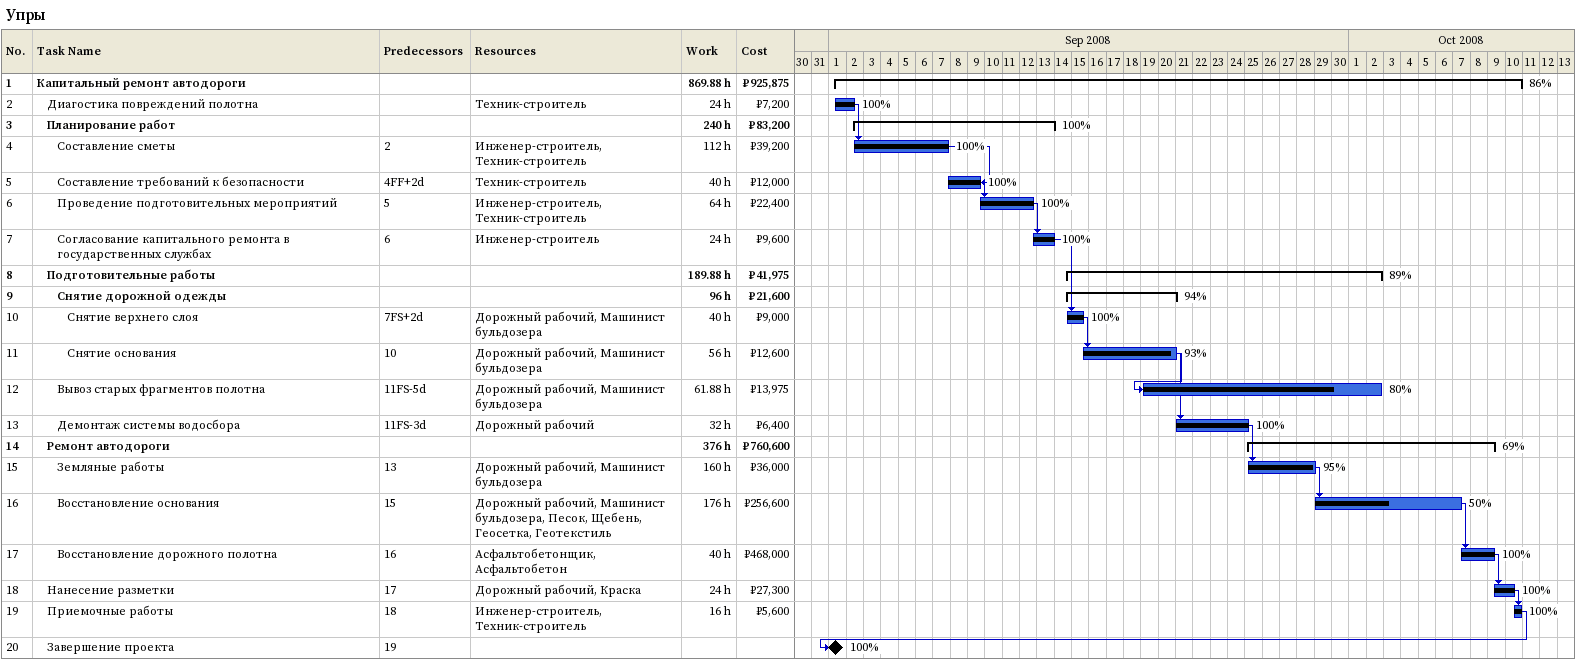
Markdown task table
Упры

| ID | Level | Task | Start | Finish | Predecessors | Resources | % complete | Work (h) | Cost (₽) |
|---|---|---|---|---|---|---|---|---|---|
| 1 | 1 | **Капитальный ремонт автодороги** | 2008-09-01 | 2008-10-10 |  |  | 86 | 869.88 | 925875 |
| 2 | 2 | Диагостика повреждений полотна | 2008-09-01 | 2008-09-02 |  | Техник-строитель | 100 | 24 | 7200 |
| 3 | 2 | **Планирование работ** | 2008-09-02 | 2008-09-14 |  |  | 100 | 240 | 83200 |
| 4 | 3 | Составление сметы | 2008-09-02 | 2008-09-07 | 2 | Инженер-строитель, Техник-строитель | 100 | 112 | 39200 |
| 5 | 3 | Составление требований к безопасности | 2008-09-07 | 2008-09-09 | 4FF+2d | Техник-строитель | 100 | 40 | 12000 |
| 6 | 3 | Проведение подготовительных мероприятий | 2008-09-09 | 2008-09-12 | 5 | Инженер-строитель, Техник-строитель | 100 | 64 | 22400 |
| 7 | 3 | Согласование капитального ремонта в государственных службах | 2008-09-12 | 2008-09-14 | 6 | Инженер-строитель | 100 | 24 | 9600 |
| 8 | 2 | **Подготовительные работы** | 2008-09-14 | 2008-10-02 |  |  | 89 | 189.88 | 41975 |
| 9 | 3 | **Снятие дорожной одежды** | 2008-09-14 | 2008-09-21 |  |  | 94 | 96 | 21600 |
| 10 | 4 | Снятие верхнего слоя | 2008-09-14 | 2008-09-15 | 7FS+2d | Дорожный рабочий, Машинист бульдозера | 100 | 40 | 9000 |
| 11 | 4 | Снятие основания | 2008-09-15 | 2008-09-21 | 10 | Дорожный рабочий, Машинист бульдозера | 93 | 56 | 12600 |
| 12 | 3 | Вывоз старых фрагментов полотна | 2008-09-19 | 2008-10-02 | 11FS-5d | Дорожный рабочий, Машинист бульдозера | 80 | 61.88 | 13975 |
| 13 | 3 | Демонтаж системы водосбора | 2008-09-21 | 2008-09-25 | 11FS-3d | Дорожный рабочий | 100 | 32 | 6400 |
| 14 | 2 | **Ремонт автодороги** | 2008-09-25 | 2008-10-09 |  |  | 69 | 376 | 760600 |
| 15 | 3 | Земляные работы | 2008-09-25 | 2008-09-29 | 13 | Дорожный рабочий, Машинист бульдозера | 95 | 160 | 36000 |
| 16 | 3 | Восстановление основания | 2008-09-29 | 2008-10-07 | 15 | Дорожный рабочий, Машинист бульдозера, Песок, Щебень, Геосетка, Геотекстиль | 50 | 176 | 256600 |
| 17 | 3 | Восстановление дорожного полотна | 2008-10-07 | 2008-10-09 | 16 | Асфальтобетонщик, Асфальтобетон | 100 | 40 | 468000 |
| 18 | 2 | Нанесение разметки | 2008-10-09 | 2008-10-10 | 17 | Дорожный рабочий, Краска | 100 | 24 | 27300 |
| 19 | 2 | Приемочные работы | 2008-10-10 | 2008-10-10 | 18 | Инженер-строитель, Техник-строитель | 100 | 16 | 5600 |
| 20 | 2 | Завершение проекта (milestone) | 2008-09-01 | 2008-09-01 | 19 |  | 100 |  |  |
